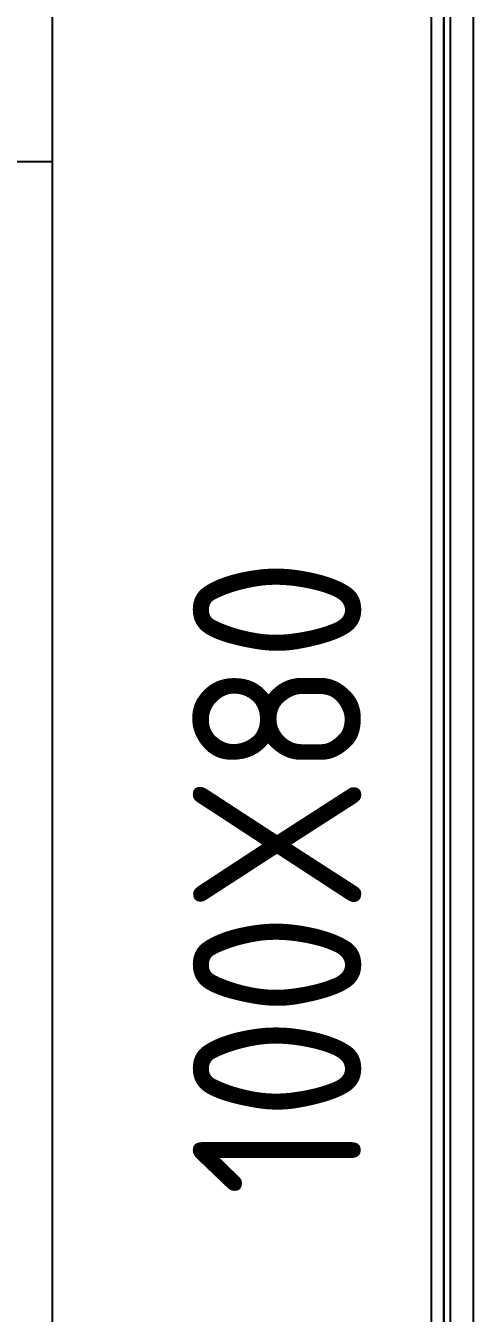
# Model space of a CAD drawing. Header units: millimetres. Extents: x 42151 to 59780, y 37376 to 44547.
# Drawn here: x 47749.4 to 47802.5, y 42947.9 to 43100.9 of the extents above; entities that cross this region are included whole.
import ezdxf

# ---------------------------------------------------------------- set-up
doc = ezdxf.new("R2010")
doc.units = ezdxf.units.MM
for name, color, linetype in [('000-PI-ORMAR', 2, 'Continuous'), ('000-PI_TEXT', 7, 'Continuous'), ('002-PI-Kabelska kanalica', 150, 'Continuous'), ('SI-Ormari', 51, 'Continuous')]:
    doc.layers.add(name, color=color, linetype=linetype)
doc.styles.add('PI0', font='isocpeur.ttf', dxfattribs={"width": 0.9})

# ---------------------------------------------------------------- blocks, each defined once
blk = doc.blocks.new('2000x800_montazna ploca')
at = {"layer": '000-PI-ORMAR'}
blk.add_line((-3634.67, 1646.19), (-3634.67, -243.81), dxfattribs=at)
blk = doc.blocks.new('*U90')
at = {"layer": '002-PI-Kabelska kanalica'}
blk.add_line((80, -100), (80, 1630), dxfattribs=at)
blk = doc.blocks.new('*U137')
at = {"layer": '002-PI-Kabelska kanalica'}
for p in [(-20, 519), (40, -100)]:
    blk.add_line(p, (40, 519), dxfattribs=at)

msp = doc.modelspace()

# ---------------------------------------------------------------- linework, layer by layer
at = {"layer": '000-PI-ORMAR'}
for p, q in [((47797.526, 43996.747), (47797.526, 42012.247)), ((47799.026, 43996.747), (47799.026, 42012.247)), ((47799.038, 42012.247), (47799.038, 43996.747)), ((47799.807, 43976.247), (47799.807, 42025.247)), ((47802.526, 43976.247), (47802.526, 42025.247)), ((47802.526, 43976.247), (47802.526, 42025.247))]:
    msp.add_line(p, q, dxfattribs=at)

# ---------------------------------------------------------------- block references
msp.add_blockref('2000x800_montazna ploca', (51387.195, 42298.559))
at = {"layer": 'SI-Ormari'}
for name, p, rotation in [('*U90', (47832.526, 43844.747), 180), ('*U137', (47233.526, 43124.747), 270)]:
    msp.add_blockref(name, p, dxfattribs=dict(at, rotation=rotation))

# ---------------------------------------------------------------- texts
at = {"layer": '000-PI_TEXT', "insert": (47779.234, 42999.747), "char_height": 20, "width": 16.78721, "attachment_point": 5, "rotation": 90, "style": 'PI0'}
msp.add_mtext('{\\fISOCPEUR|b0|i0|c238|p34;100}X{\\fISOCPEUR|b0|i0|c238|p34;8}0', dxfattribs=at)

doc.saveas('drawing.dxf')
